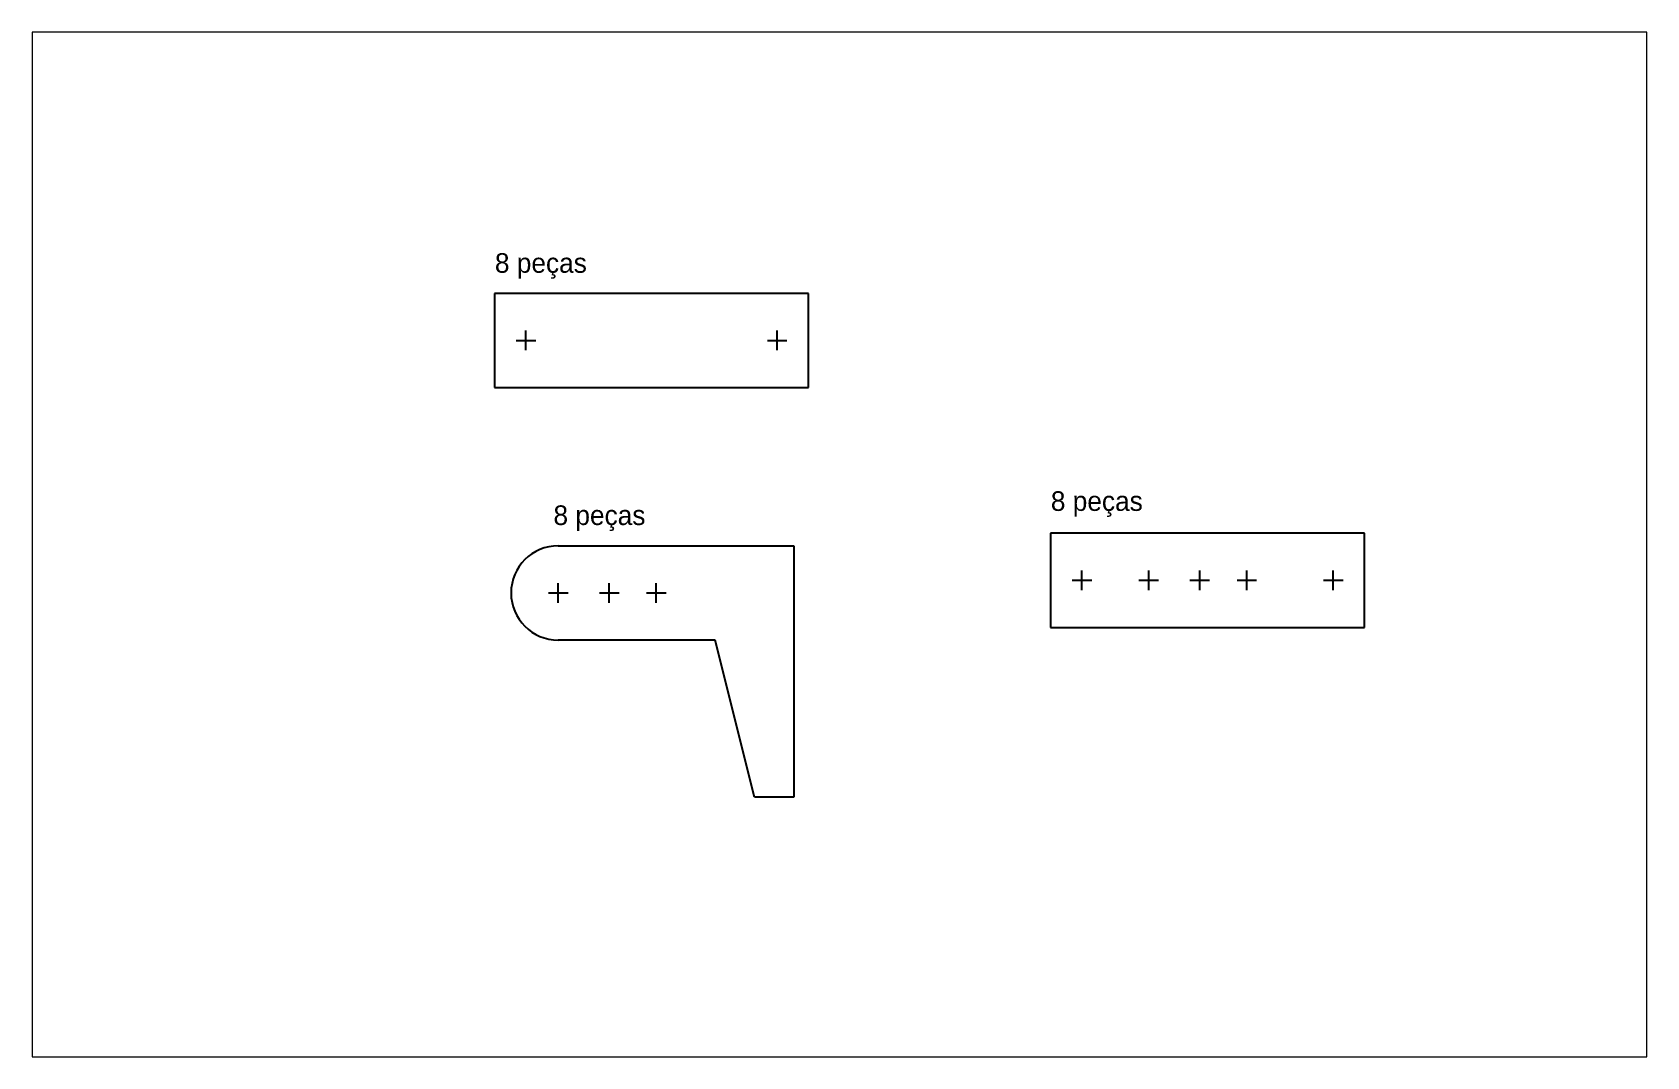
# Paper-space layout 'Sheet1' of a CAD drawing. Header units: millimetres. Extents: x 40 to 364, y 26 to 231.
# The model-space entities are those that its viewports show. They can reach past a viewport. Long polylines and large blocks are cut down to what shows.
import ezdxf

# ---------------------------------------------------------------- set-up
doc = ezdxf.new("R2010")
doc.units = ezdxf.units.MM

msp = doc.modelspace()

# ---------------------------------------------------------------- linework, layer by layer
for p, q in [((13.08, 75.95), (-26.92, 75.95)), ((-26.92, 75.95), (-26.92, 63.95)), ((13.08, 63.95), (13.08, 75.95)), ((-24.17, 69.95), (-21.67, 69.95)), ((-22.92, 68.7), (-22.92, 71.2)), ((7.83, 69.95), (10.33, 69.95)), ((9.08, 68.7), (9.08, 71.2)), ((-26.92, 63.95), (13.08, 63.95)), ((83.9, 45.4), (43.9, 45.4)), ((43.9, 45.4), (43.9, 33.4)), ((83.9, 33.4), (83.9, 45.4)), ((-18.81, 43.79), (11.19, 43.79)), ((11.19, 43.79), (11.19, 11.79)), ((46.65, 39.4), (49.15, 39.4)), ((47.9, 38.15), (47.9, 40.65)), ((55.15, 39.4), (57.65, 39.4)), ((56.4, 38.15), (56.4, 40.65)), ((61.65, 39.4), (64.15, 39.4)), ((62.9, 38.15), (62.9, 40.65)), ((67.65, 39.4), (70.15, 39.4)), ((68.9, 38.15), (68.9, 40.65)), ((78.65, 39.4), (81.15, 39.4)), ((79.9, 38.15), (79.9, 40.65)), ((-20.06, 37.79), (-17.56, 37.79)), ((-18.81, 36.54), (-18.81, 39.04)), ((-13.56, 37.79), (-11.06, 37.79)), ((-12.31, 36.54), (-12.31, 39.04)), ((-7.56, 37.79), (-5.06, 37.79)), ((-6.31, 36.54), (-6.31, 39.04)), ((43.9, 33.4), (83.9, 33.4)), ((1.19, 31.79), (-18.81, 31.79)), ((6.19, 11.79), (1.19, 31.79)), ((11.19, 11.79), (6.19, 11.79))]:
    msp.add_line(p, q)
for centre in [(2.23, 94.51), (-22.92, 69.95), (-22.92, 69.95)]:
    msp.add_circle(centre, 0)
msp.add_arc((-18.81, 37.79), 6, 90, 270)

# ---------------------------------------------------------------- texts
for p in [(-26.87, 78.57), (43.94, 48.24), (-19.41, 46.44)]:
    msp.add_text('8 peças', height=2.5).set_placement(p)

psp = doc.layouts.new('Sheet1')

# ---------------------------------------------------------------- viewports
at = {"layer": '0'}
psp.add_viewport(center=(202.5, 128.5), size=(324, 205.6), view_center_point=(17.02, 43.96), view_height=130.4839, dxfattribs=at)

doc.saveas('drawing.dxf')
